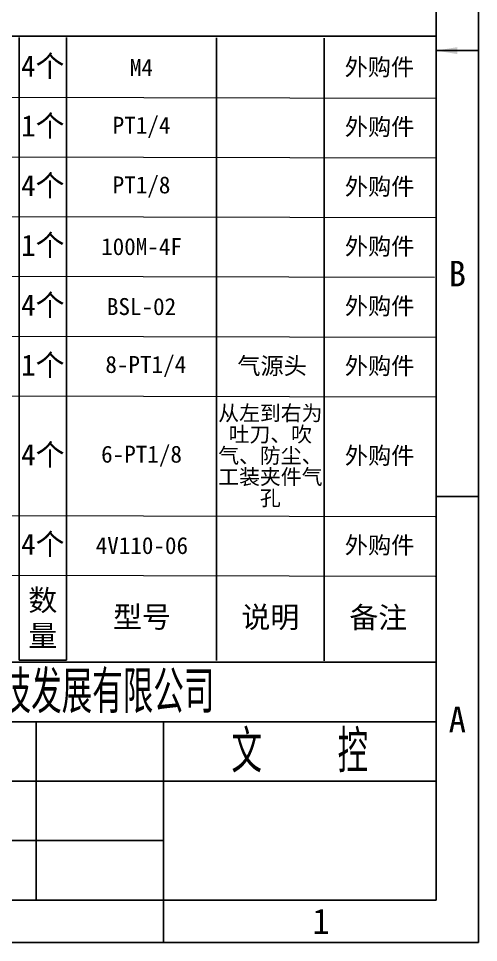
# Model space of a CAD drawing. Header units: millimetres. Extents: x 547 to 2149, y 622 to 1790.
# Drawn here: x 1767.5 to 1821.7, y 1341.3 to 1450.1 of the extents above; entities that cross this region are included whole.
import ezdxf

# ---------------------------------------------------------------- set-up
doc = ezdxf.new("R2010")
doc.units = ezdxf.units.MM
for name, color, linetype in [('中文标注', 3, 'Continuous'), ('仅图框使用', 7, 'Continuous'), ('元器件与线路', 7, 'Continuous'), ('英文数字标注', 3, 'Continuous')]:
    doc.layers.add(name, color=color, linetype=linetype)
doc.styles.get("Standard").update_dxf_attribs({"font": 'txt', "bigfont": 'gbcbig.shx'})
doc.dimstyles.new('ISO-25', dxfattribs={"dimtxt": 2.5, "dimasz": 2.5, "dimexe": 1.25, "dimexo": 0.625, "dimtad": 1, "dimtxsty": 'Standard', "dimcen": 2.5, "dimadec": 0, "dimazin": 0, "dimtfac": 1, "dimtmove": 0, "dimatfit": 3, "dimfxl": 0, "dimarcsym": 0})

msp = doc.modelspace()

# ---------------------------------------------------------------- linework, layer by layer
at = {"layer": '仅图框使用'}
for p, q in [((1821.68, 1341.28), (1821.68, 1551.28)), ((1816.68, 1346.28), (1816.68, 1546.28)), ((1821.68, 1393.78), (1816.68, 1393.78)), ((1621.55, 1374.28), (1816.68, 1374.28)), ((1773.13, 1374.51), (1767.56, 1374.51)), ((1621.55, 1367.28), (1816.68, 1367.28)), ((1769.55, 1346.28), (1769.55, 1367.28)), ((1784.55, 1346.28), (1784.55, 1367.28)), ((1621.55, 1360.28), (1816.68, 1360.28)), ((1621.55, 1353.28), (1784.55, 1353.28)), ((1529.68, 1346.28), (1816.68, 1346.28)), ((1784.55, 1346.28), (1784.55, 1341.28)), ((1524.68, 1341.28), (1821.68, 1341.28))]:
    msp.add_line(p, q, dxfattribs=at)
at = {"layer": '元器件与线路'}
for p, q in [((1716.27, 1447.96), (1816.68, 1447.96)), ((1767.56, 1374.52), (1767.56, 1447.84)), ((1773.13, 1374.51), (1773.13, 1447.83)), ((1790.82, 1374.47), (1790.82, 1447.79)), ((1803.49, 1374.44), (1803.49, 1447.76))]:
    msp.add_line(p, q, dxfattribs=at)
at = {"layer": '元器件与线路', "color": 0, "linetype": 'Continuous', "lineweight": 13, "ltscale": 4}
for p, q in [((1716.26, 1440.93), (1816.68, 1440.69)), ((1716.27, 1433.89), (1816.66, 1433.66)), ((1716.27, 1426.86), (1816.65, 1426.62)), ((1716.27, 1419.82), (1816.5, 1419.59)), ((1716.27, 1412.78), (1816.61, 1412.55)), ((1716.27, 1405.75), (1816.6, 1405.51)), ((1716.27, 1391.68), (1816.56, 1391.44)), ((1716.27, 1384.64), (1816.55, 1384.41))]:
    msp.add_line(p, q, dxfattribs=at)

# ---------------------------------------------------------------- texts
at = {"layer": '中文标注', "attachment_point": 5}
for s, insert, char_height, width in [('{\\fSimSun|b0|i0|c134|p2;外购件}', (1810, 1444.24), 2, 13.0936), ('{\\fSimSun|b0|i0|c134|p2;外购件}', (1810.02, 1437.2), 2, 13.0936), ('{\\fSimSun|b0|i0|c134|p2;外购件}', (1810.02, 1430.17), 2, 13.0936), ('{\\fSimSun|b0|i0|c134|p2;外购件}', (1810.02, 1423.13), 2, 13.0936), ('{\\fSimSun|b0|i0|c134|p2;外购件}', (1810.02, 1416.1), 2, 13.0936), ('{\\fSimSun|b0|i0|c134|p2;气源头}', (1797.35, 1409.06), 2, 13.0936), ('{\\fSimSun|b0|i0|c134|p2;外购件}', (1810.02, 1409.06), 2, 13.0936), ('{\\fSimSun|b0|i0|c134|p2;外购件}', (1810.02, 1398.5), 2, 13.1101), ('{\\fSimSun|b0|i0|c134|p2;外购件}', (1810.02, 1387.95), 2, 13.0936), ('{\\fSimSun|b0|i0|c134|p2;数\\P量}', (1770.34, 1379.4), 2.5, 5.5737), ('{\\fSimSun|b0|i0|c134|p2;型号}', (1782.02, 1379.47), 2.5, 17.5985), ('{\\fSimSun|b0|i0|c134|p2;说明}', (1797.15, 1379.44), 2.5, 12.6623), ('{\\fSimSun|b0|i0|c134|p2;备注}', (1809.87, 1379.41), 2.5, 12.763)]:
    msp.add_mtext(s, dxfattribs=dict(at, insert=insert, char_height=char_height, width=width))
at = {"layer": '中文标注', "insert": (1797.15, 1398.51), "char_height": 1.8, "width": 12.6624, "attachment_point": 5, "line_spacing_factor": 0.833333}
msp.add_mtext('{\\fSimSun|b0|i0|c134|p2;从左到右为吐刀、吹气、防尘、工装夹件气孔}', dxfattribs=at)
at = {"layer": '仅图框使用', "attachment_point": 5}
for s, insert, char_height, width in [('{\\fSimSun|b0|i0|c134|p2;B}', (1819.18, 1420.03), 3, 5), ('{\\fSimSun|b0|i0|c134|p2;A}', (1819.18, 1367.53), 3, 5), ('文  控', (1800.62, 1363.78), 5, 32.125), ('{\\fSimSun|b0|i0|c134|p2;1}', (1803.12, 1343.78), 3, 37.125)]:
    msp.add_mtext(s, dxfattribs=dict(at, insert=insert, char_height=char_height, width=width))
at = {"layer": '仅图框使用', "color": 4, "insert": (1765.36, 1370.78), "char_height": 5, "width": 102.6342, "attachment_point": 5}
msp.add_mtext('深圳市玮之度科技发展有限公司', dxfattribs=at)
at = {"layer": '英文数字标注', "attachment_point": 5}
for s, insert, char_height, width in [('{\\fSimSun|b0|i0|c134|p2;4个}', (1770.33, 1444.33), 2.5, 5.5658), ('{\\fSimSun|b0|i0|c134|p2;M4}', (1781.96, 1444.29), 2, 17.6971), ('{\\fSimSun|b0|i0|c134|p2;1个}', (1770.34, 1437.29), 2.5, 5.5658), ('{\\fSimSun|b0|i0|c134|p2;PT1/4}', (1781.97, 1437.25), 2, 17.6971), ('{\\fSimSun|b0|i0|c134|p2;4个}', (1770.34, 1430.26), 2.5, 5.5658), ('{\\fSimSun|b0|i0|c134|p2;PT1/8}', (1781.97, 1430.23), 2, 17.6971), ('{\\fSimSun|b0|i0|c134|p2;1个}', (1770.34, 1423.23), 2.5, 5.5658), ('{\\fSimSun|b0|i0|c134|p2;100M-4F}', (1781.97, 1423.19), 2, 17.6971), ('{\\fSimSun|b0|i0|c134|p2;4个}', (1770.34, 1416.19), 2.5, 5.5658), ('{\\fSimSun|b0|i0|c134|p2;BSL-02 }', (1781.97, 1416.13), 2, 17.6971), ('{\\fSimSun|b0|i0|c134|p2;1个}', (1770.34, 1409.13), 2.5, 5.5658), ('{\\fSimSun|b0|i0|c134|p2;8-PT1/4}', (1782.47, 1409.09), 2, 17.6149), ('{\\fSimSun|b0|i0|c134|p2;4个}', (1770.34, 1398.58), 2.5, 5.5658), ('{\\fSimSun|b0|i0|c134|p2;6-PT1/8}', (1781.97, 1398.53), 2, 17.6971), ('{\\fSimSun|b0|i0|c134|p2;4个}', (1770.34, 1388.04), 2.5, 5.5658), ('{\\fSimSun|b0|i0|c134|p2;4V110-06\\C0; }', (1782.01, 1388), 2, 17.5985)]:
    msp.add_mtext(s, dxfattribs=dict(at, insert=insert, char_height=char_height, width=width))

# ---------------------------------------------------------------- leaders
at = {"layer": '仅图框使用'}
msp.add_leader([(1816.68, 1446.28), (1821.68, 1446.28)], dimstyle='ISO-25', override={"dimgap": 0.625, "dimtad": 0}, dxfattribs=at)

doc.saveas('drawing.dxf')
